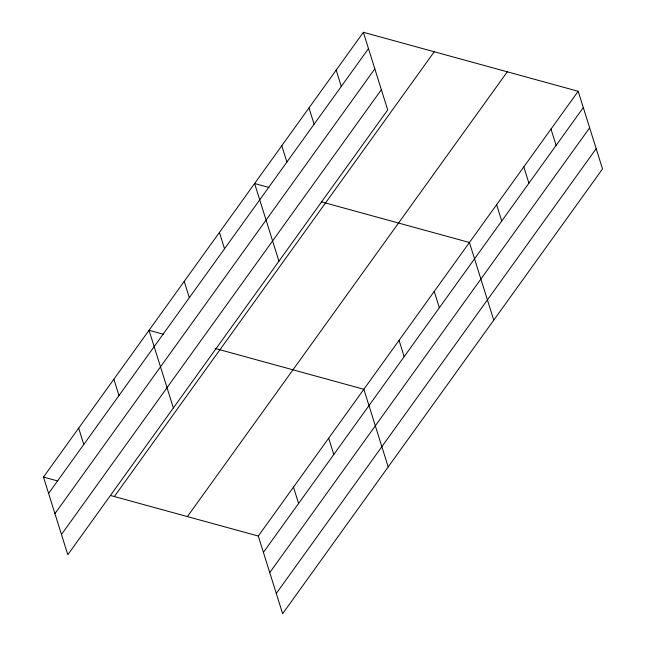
<?xml version="1.0" encoding="UTF-8"?>
<svg xmlns="http://www.w3.org/2000/svg" width="646" height="646" viewBox="0 0 646 646"><rect width="100%" height="100%" fill="white"/><g stroke="black" fill="none" stroke-linecap="round" stroke-linejoin="round"><path stroke-width="0.97" d="M363.367 32.3L387.705 109.949L67.814 554.72L43.476 477.079L363.367 32.3L578.186 91.28L602.524 168.921L282.633 613.7L258.295 536.051L578.186 91.28M48.595 493.391L368.478 48.62M54.934 513.635L374.825 68.856M61.467 534.484L381.358 89.705M114.366 496.54L434.257 51.761M187.405 516.59L507.296 71.811M263.415 552.37L583.298 107.591M269.753 572.606L589.645 127.827M276.286 593.464L596.177 148.685M268.978 187.469L254.605 183.521L278.943 261.17M321.668 201.932L469.424 242.5L493.762 320.15M163.414 334.248L149.04 330.3L173.378 407.949M215.142 348.444L363.86 389.28L388.198 466.921M43.476 477.079L57.849 481.02M110.539 495.49L258.295 536.051M550.998 129.079L556.109 145.398M523.809 166.886L528.921 183.206M496.613 204.693L501.732 221.013M434.241 291.427L439.353 307.738M336.178 70.107L341.29 86.419M399.05 340.353L404.162 356.665M308.99 107.914L314.101 124.226M281.793 145.721L286.913 162.033M328.677 438.206L333.788 454.518M219.422 232.447L224.533 248.767M293.486 487.124L298.597 503.444M184.231 281.373L189.343 297.693M113.858 379.226L118.969 395.546M78.667 428.153L83.778 444.464"/></g></svg>
